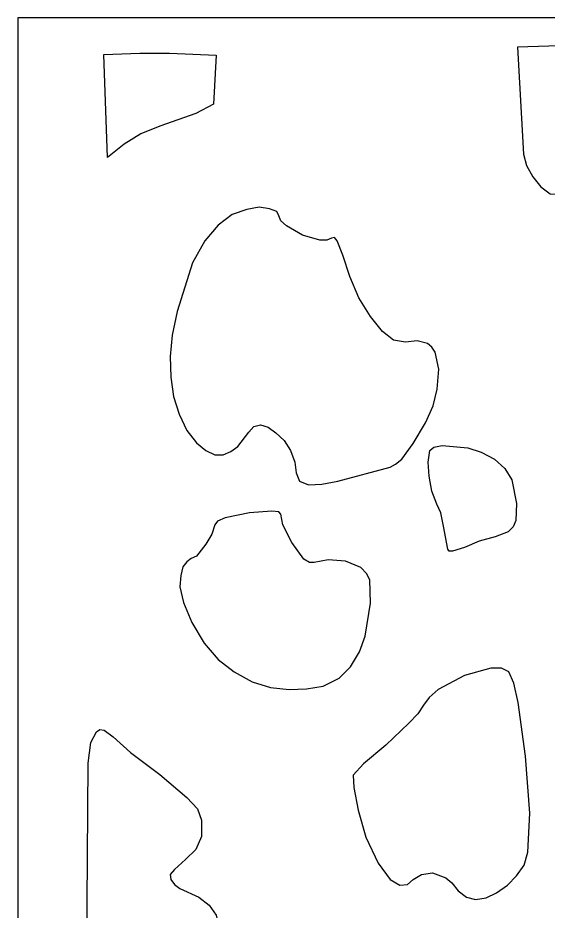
# Model space of a CAD drawing. Header units: centimetres. Extents: x -20.5 to -14.5, y -9 to 9.
# Drawn here: x -20.52 to -18.838, y 6.168 to 9.001 of the extents above; entities that cross this region are included whole.
import ezdxf

# ---------------------------------------------------------------- set-up
doc = ezdxf.new("R2010")
doc.units = ezdxf.units.CM
doc.header["$MEASUREMENT"] = 0
doc.layers.add('layer 1', color=7, linetype='Continuous')

msp = doc.modelspace()

# ---------------------------------------------------------------- linework, layer by layer
at = {"layer": 'layer 1', "color": 250}
for points, knots in [([(-14.52121, -8.99444), (-14.52121, -8.99444), (-20.51992, -8.99536), (-20.51992, -8.99536), (-20.51992, -8.99536), (-20.51992, -8.99536), (-20.51992, 9.00077), (-20.51992, 9.00077), (-20.51992, 9.00077), (-20.51992, 9.00077), (-14.52121, 9.00077), (-14.52121, 9.00077), (-14.52121, 9.00077), (-14.52121, 9.00077), (-14.52121, -8.99444), (-14.52121, -8.99444)], [0, 0, 0, 0, 0.2, 0.2, 0.2, 0.2, 0.4, 0.4, 0.4, 0.4, 0.6, 0.6, 0.6, 0.6, 1, 1, 1, 1]), ([(-18.27307, 8.93568), (-18.27307, 8.93568), (-18.26207, 8.913), (-18.26207, 8.913), (-18.26207, 8.913), (-18.26207, 8.913), (-18.25774, 8.8835), (-18.25774, 8.8835), (-18.25774, 8.8835), (-18.25774, 8.8835), (-18.26207, 8.85197), (-18.26207, 8.85197), (-18.26207, 8.85197), (-18.26207, 8.85197), (-18.27307, 8.82247), (-18.27307, 8.82247), (-18.27307, 8.82247), (-18.27307, 8.82247), (-18.31073, 8.77729), (-18.31073, 8.77729), (-18.31073, 8.77729), (-18.31073, 8.77729), (-18.34605, 8.73654), (-18.34605, 8.73654), (-18.34605, 8.73654), (-18.34605, 8.73654), (-18.36372, 8.69579), (-18.36372, 8.69579), (-18.36372, 8.69579), (-18.36372, 8.69579), (-18.37238, 8.65283), (-18.37238, 8.65283), (-18.37238, 8.65283), (-18.37238, 8.65283), (-18.38804, 8.60987), (-18.38804, 8.60987), (-18.38804, 8.60987), (-18.38804, 8.60987), (-18.40771, 8.56469), (-18.40771, 8.56469), (-18.40771, 8.56469), (-18.40771, 8.56469), (-18.45403, 8.57594), (-18.45403, 8.57594), (-18.45403, 8.57594), (-18.45403, 8.57594), (-18.49169, 8.57594), (-18.49169, 8.57594), (-18.49169, 8.57594), (-18.49169, 8.57594), (-18.52468, 8.55787), (-18.52468, 8.55787), (-18.52468, 8.55787), (-18.52468, 8.55787), (-18.569, 8.52837), (-18.569, 8.52837), (-18.569, 8.52837), (-18.569, 8.52837), (-18.62399, 8.50348), (-18.62399, 8.50348), (-18.62399, 8.50348), (-18.62399, 8.50348), (-18.69031, 8.47859), (-18.69031, 8.47859), (-18.69031, 8.47859), (-18.69031, 8.47859), (-18.74997, 8.45369), (-18.74997, 8.45369), (-18.74997, 8.45369), (-18.74997, 8.45369), (-18.79629, 8.44023), (-18.79629, 8.44023), (-18.79629, 8.44023), (-18.79629, 8.44023), (-18.83161, 8.44245), (-18.83161, 8.44245), (-18.83161, 8.44245), (-18.83161, 8.44245), (-18.86027, 8.46513), (-18.86027, 8.46513), (-18.86027, 8.46513), (-18.86027, 8.46513), (-18.8866, 8.49684), (-18.8866, 8.49684), (-18.8866, 8.49684), (-18.8866, 8.49684), (-18.9066, 8.53298), (-18.9066, 8.53298), (-18.9066, 8.53298), (-18.9066, 8.53298), (-18.91526, 8.56912), (-18.91526, 8.56912), (-18.91526, 8.56912), (-18.91526, 8.56912), (-18.93526, 8.90839), (-18.93526, 8.90839), (-18.93526, 8.90839), (-18.93526, 8.90839), (-18.63532, 8.91743), (-18.63532, 8.91743), (-18.63532, 8.91743), (-18.63532, 8.91743), (-18.27307, 8.93568), (-18.27307, 8.93568)], [0, 0, 0, 0, 0.037037, 0.037037, 0.037037, 0.037037, 0.0740741, 0.0740741, 0.0740741, 0.0740741, 0.1111111, 0.1111111, 0.1111111, 0.1111111, 0.1481481, 0.1481481, 0.1481481, 0.1481481, 0.1851852, 0.1851852, 0.1851852, 0.1851852, 0.2222222, 0.2222222, 0.2222222, 0.2222222, 0.2592593, 0.2592593, 0.2592593, 0.2592593, 0.2962963, 0.2962963, 0.2962963, 0.2962963, 0.3333333, 0.3333333, 0.3333333, 0.3333333, 0.3703704, 0.3703704, 0.3703704, 0.3703704, 0.4074074, 0.4074074, 0.4074074, 0.4074074, 0.4444444, 0.4444444, 0.4444444, 0.4444444, 0.4814815, 0.4814815, 0.4814815, 0.4814815, 0.5185185, 0.5185185, 0.5185185, 0.5185185, 0.5555556, 0.5555556, 0.5555556, 0.5555556, 0.5925926, 0.5925926, 0.5925926, 0.5925926, 0.6296296, 0.6296296, 0.6296296, 0.6296296, 0.6666667, 0.6666667, 0.6666667, 0.6666667, 0.7037037, 0.7037037, 0.7037037, 0.7037037, 0.7407407, 0.7407407, 0.7407407, 0.7407407, 0.7777778, 0.7777778, 0.7777778, 0.7777778, 0.8148148, 0.8148148, 0.8148148, 0.8148148, 0.8518519, 0.8518519, 0.8518519, 0.8518519, 0.8888889, 0.8888889, 0.8888889, 0.8888889, 0.9259259, 0.9259259, 0.9259259, 0.9259259, 1, 1, 1, 1]), ([(-20.24698, 8.88442), (-20.24698, 8.88442), (-20.23531, 8.55787), (-20.23531, 8.55787), (-20.23531, 8.55787), (-20.23531, 8.55787), (-20.18232, 8.60083), (-20.18232, 8.60083), (-20.18232, 8.60083), (-20.18232, 8.60083), (-20.12933, 8.63255), (-20.12933, 8.63255), (-20.12933, 8.63255), (-20.12933, 8.63255), (-20.06968, 8.65744), (-20.06968, 8.65744), (-20.06968, 8.65744), (-20.06968, 8.65744), (-19.95504, 8.69801), (-19.95504, 8.69801), (-19.95504, 8.69801), (-19.95504, 8.69801), (-19.89972, 8.72751), (-19.89972, 8.72751), (-19.89972, 8.72751), (-19.89972, 8.72751), (-19.89072, 8.88295), (-19.89072, 8.88295), (-19.89072, 8.88295), (-19.89072, 8.88295), (-20.03835, 8.88866), (-20.03835, 8.88866), (-20.03835, 8.88866), (-20.03835, 8.88866), (-20.133, 8.88921), (-20.133, 8.88921), (-20.133, 8.88921), (-20.133, 8.88921), (-20.24698, 8.88442), (-20.24698, 8.88442)], [0, 0, 0, 0, 0.0909091, 0.0909091, 0.0909091, 0.0909091, 0.1818182, 0.1818182, 0.1818182, 0.1818182, 0.2727273, 0.2727273, 0.2727273, 0.2727273, 0.3636364, 0.3636364, 0.3636364, 0.3636364, 0.4545455, 0.4545455, 0.4545455, 0.4545455, 0.5454545, 0.5454545, 0.5454545, 0.5454545, 0.6363636, 0.6363636, 0.6363636, 0.6363636, 0.7272727, 0.7272727, 0.7272727, 0.7272727, 0.8181818, 0.8181818, 0.8181818, 0.8181818, 1, 1, 1, 1]), ([(-19.78708, 7.68738), (-19.78708, 7.68738), (-19.8224, 7.64221), (-19.8224, 7.64221), (-19.8224, 7.64221), (-19.8224, 7.64221), (-19.84473, 7.62635), (-19.84473, 7.62635), (-19.84473, 7.62635), (-19.84473, 7.62635), (-19.86872, 7.6151), (-19.86872, 7.6151), (-19.86872, 7.6151), (-19.86872, 7.6151), (-19.89539, 7.6151), (-19.89539, 7.6151), (-19.89539, 7.6151), (-19.89539, 7.6151), (-19.92405, 7.62856), (-19.92405, 7.62856), (-19.92405, 7.62856), (-19.92405, 7.62856), (-19.95271, 7.65346), (-19.95271, 7.65346), (-19.95271, 7.65346), (-19.95271, 7.65346), (-19.9837, 7.69199), (-19.9837, 7.69199), (-19.9837, 7.69199), (-19.9837, 7.69199), (-20.00803, 7.74399), (-20.00803, 7.74399), (-20.00803, 7.74399), (-20.00803, 7.74399), (-20.02569, 7.8006), (-20.02569, 7.8006), (-20.02569, 7.8006), (-20.02569, 7.8006), (-20.03436, 7.86163), (-20.03436, 7.86163), (-20.03436, 7.86163), (-20.03436, 7.86163), (-20.03669, 7.92727), (-20.03669, 7.92727), (-20.03669, 7.92727), (-20.03669, 7.92727), (-20.03002, 7.99512), (-20.03002, 7.99512), (-20.03002, 7.99512), (-20.03002, 7.99512), (-20.01436, 8.0698), (-20.01436, 8.0698), (-20.01436, 8.0698), (-20.01436, 8.0698), (-19.96604, 8.22358), (-19.96604, 8.22358), (-19.96604, 8.22358), (-19.96604, 8.22358), (-19.92638, 8.29365), (-19.92638, 8.29365), (-19.92638, 8.29365), (-19.92638, 8.29365), (-19.88439, 8.34343), (-19.88439, 8.34343), (-19.88439, 8.34343), (-19.88439, 8.34343), (-19.84006, 8.37736), (-19.84006, 8.37736), (-19.84006, 8.37736), (-19.84006, 8.37736), (-19.79374, 8.39322), (-19.79374, 8.39322), (-19.79374, 8.39322), (-19.79374, 8.39322), (-19.75408, 8.40004), (-19.75408, 8.40004), (-19.75408, 8.40004), (-19.75408, 8.40004), (-19.72109, 8.39543), (-19.72109, 8.39543), (-19.72109, 8.39543), (-19.72109, 8.39543), (-19.69876, 8.38639), (-19.69876, 8.38639), (-19.69876, 8.38639), (-19.69876, 8.38639), (-19.69243, 8.37275), (-19.69243, 8.37275), (-19.69243, 8.37275), (-19.69243, 8.37275), (-19.68576, 8.35708), (-19.68576, 8.35708), (-19.68576, 8.35708), (-19.68576, 8.35708), (-19.6681, 8.34122), (-19.6681, 8.34122), (-19.6681, 8.34122), (-19.6681, 8.34122), (-19.61711, 8.31172), (-19.61711, 8.31172), (-19.61711, 8.31172), (-19.61711, 8.31172), (-19.56212, 8.29586), (-19.56212, 8.29586), (-19.56212, 8.29586), (-19.56212, 8.29586), (-19.54013, 8.29586), (-19.54013, 8.29586), (-19.54013, 8.29586), (-19.54013, 8.29586), (-19.52447, 8.30268), (-19.52447, 8.30268), (-19.52447, 8.30268), (-19.52447, 8.30268), (-19.5158, 8.30489), (-19.5158, 8.30489), (-19.5158, 8.30489), (-19.5158, 8.30489), (-19.5068, 8.29365), (-19.5068, 8.29365), (-19.5068, 8.29365), (-19.5068, 8.29365), (-19.48914, 8.24847), (-19.48914, 8.24847), (-19.48914, 8.24847), (-19.48914, 8.24847), (-19.46714, 8.18062), (-19.46714, 8.18062), (-19.46714, 8.18062), (-19.46714, 8.18062), (-19.43848, 8.11276), (-19.43848, 8.11276), (-19.43848, 8.11276), (-19.43848, 8.11276), (-19.40083, 8.05394), (-19.40083, 8.05394), (-19.40083, 8.05394), (-19.40083, 8.05394), (-19.3635, 8.00637), (-19.3635, 8.00637), (-19.3635, 8.00637), (-19.3635, 8.00637), (-19.32817, 7.97927), (-19.32817, 7.97927), (-19.32817, 7.97927), (-19.32817, 7.97927), (-19.29052, 7.97244), (-19.29052, 7.97244), (-19.29052, 7.97244), (-19.29052, 7.97244), (-19.25319, 7.97705), (-19.25319, 7.97705), (-19.25319, 7.97705), (-19.25319, 7.97705), (-19.21986, 7.96784), (-19.21986, 7.96784), (-19.21986, 7.96784), (-19.21986, 7.96784), (-19.20687, 7.95659), (-19.20687, 7.95659), (-19.20687, 7.95659), (-19.20687, 7.95659), (-19.19554, 7.94073), (-19.19554, 7.94073), (-19.19554, 7.94073), (-19.19554, 7.94073), (-19.18454, 7.88652), (-19.18454, 7.88652), (-19.18454, 7.88652), (-19.18454, 7.88652), (-19.1892, 7.82309), (-19.1892, 7.82309), (-19.1892, 7.82309), (-19.1892, 7.82309), (-19.2022, 7.77109), (-19.2022, 7.77109), (-19.2022, 7.77109), (-19.2022, 7.77109), (-19.22653, 7.71689), (-19.22653, 7.71689), (-19.22653, 7.71689), (-19.22653, 7.71689), (-19.26619, 7.65124), (-19.26619, 7.65124), (-19.26619, 7.65124), (-19.26619, 7.65124), (-19.30151, 7.60146), (-19.30151, 7.60146), (-19.30151, 7.60146), (-19.30151, 7.60146), (-19.32151, 7.5856), (-19.32151, 7.5856), (-19.32151, 7.5856), (-19.32151, 7.5856), (-19.33917, 7.57657), (-19.33917, 7.57657), (-19.33917, 7.57657), (-19.33917, 7.57657), (-19.5048, 7.53139), (-19.5048, 7.53139), (-19.5048, 7.53139), (-19.5048, 7.53139), (-19.55546, 7.52236), (-19.55546, 7.52236), (-19.55546, 7.52236), (-19.55546, 7.52236), (-19.59745, 7.51996), (-19.59745, 7.51996), (-19.59745, 7.51996), (-19.59745, 7.51996), (-19.62611, 7.53139), (-19.62611, 7.53139), (-19.62611, 7.53139), (-19.62611, 7.53139), (-19.63711, 7.5585), (-19.63711, 7.5585), (-19.63711, 7.5585), (-19.63711, 7.5585), (-19.64144, 7.59242), (-19.64144, 7.59242), (-19.64144, 7.59242), (-19.64144, 7.59242), (-19.65477, 7.62856), (-19.65477, 7.62856), (-19.65477, 7.62856), (-19.65477, 7.62856), (-19.67477, 7.66028), (-19.67477, 7.66028), (-19.67477, 7.66028), (-19.67477, 7.66028), (-19.70109, 7.68517), (-19.70109, 7.68517), (-19.70109, 7.68517), (-19.70109, 7.68517), (-19.72542, 7.70324), (-19.72542, 7.70324), (-19.72542, 7.70324), (-19.72542, 7.70324), (-19.74975, 7.71006), (-19.74975, 7.71006), (-19.74975, 7.71006), (-19.74975, 7.71006), (-19.77175, 7.70545), (-19.77175, 7.70545), (-19.77175, 7.70545), (-19.77175, 7.70545), (-19.78708, 7.68738), (-19.78708, 7.68738)], [0, 0, 0, 0, 0.015873, 0.015873, 0.015873, 0.015873, 0.031746, 0.031746, 0.031746, 0.031746, 0.047619, 0.047619, 0.047619, 0.047619, 0.0634921, 0.0634921, 0.0634921, 0.0634921, 0.0793651, 0.0793651, 0.0793651, 0.0793651, 0.0952381, 0.0952381, 0.0952381, 0.0952381, 0.1111111, 0.1111111, 0.1111111, 0.1111111, 0.1269841, 0.1269841, 0.1269841, 0.1269841, 0.1428571, 0.1428571, 0.1428571, 0.1428571, 0.1587302, 0.1587302, 0.1587302, 0.1587302, 0.1746032, 0.1746032, 0.1746032, 0.1746032, 0.1904762, 0.1904762, 0.1904762, 0.1904762, 0.2063492, 0.2063492, 0.2063492, 0.2063492, 0.2222222, 0.2222222, 0.2222222, 0.2222222, 0.2380952, 0.2380952, 0.2380952, 0.2380952, 0.2539683, 0.2539683, 0.2539683, 0.2539683, 0.2698413, 0.2698413, 0.2698413, 0.2698413, 0.2857143, 0.2857143, 0.2857143, 0.2857143, 0.3015873, 0.3015873, 0.3015873, 0.3015873, 0.3174603, 0.3174603, 0.3174603, 0.3174603, 0.3333333, 0.3333333, 0.3333333, 0.3333333, 0.3492063, 0.3492063, 0.3492063, 0.3492063, 0.3650794, 0.3650794, 0.3650794, 0.3650794, 0.3809524, 0.3809524, 0.3809524, 0.3809524, 0.3968254, 0.3968254, 0.3968254, 0.3968254, 0.4126984, 0.4126984, 0.4126984, 0.4126984, 0.4285714, 0.4285714, 0.4285714, 0.4285714, 0.4444444, 0.4444444, 0.4444444, 0.4444444, 0.4603175, 0.4603175, 0.4603175, 0.4603175, 0.4761905, 0.4761905, 0.4761905, 0.4761905, 0.4920635, 0.4920635, 0.4920635, 0.4920635, 0.5079365, 0.5079365, 0.5079365, 0.5079365, 0.5238095, 0.5238095, 0.5238095, 0.5238095, 0.5396825, 0.5396825, 0.5396825, 0.5396825, 0.5555556, 0.5555556, 0.5555556, 0.5555556, 0.5714286, 0.5714286, 0.5714286, 0.5714286, 0.5873016, 0.5873016, 0.5873016, 0.5873016, 0.6031746, 0.6031746, 0.6031746, 0.6031746, 0.6190476, 0.6190476, 0.6190476, 0.6190476, 0.6349206, 0.6349206, 0.6349206, 0.6349206, 0.6507937, 0.6507937, 0.6507937, 0.6507937, 0.6666667, 0.6666667, 0.6666667, 0.6666667, 0.6825397, 0.6825397, 0.6825397, 0.6825397, 0.6984127, 0.6984127, 0.6984127, 0.6984127, 0.7142857, 0.7142857, 0.7142857, 0.7142857, 0.7301587, 0.7301587, 0.7301587, 0.7301587, 0.7460317, 0.7460317, 0.7460317, 0.7460317, 0.7619048, 0.7619048, 0.7619048, 0.7619048, 0.7777778, 0.7777778, 0.7777778, 0.7777778, 0.7936508, 0.7936508, 0.7936508, 0.7936508, 0.8095238, 0.8095238, 0.8095238, 0.8095238, 0.8253968, 0.8253968, 0.8253968, 0.8253968, 0.8412698, 0.8412698, 0.8412698, 0.8412698, 0.8571429, 0.8571429, 0.8571429, 0.8571429, 0.8730159, 0.8730159, 0.8730159, 0.8730159, 0.8888889, 0.8888889, 0.8888889, 0.8888889, 0.9047619, 0.9047619, 0.9047619, 0.9047619, 0.9206349, 0.9206349, 0.9206349, 0.9206349, 0.9365079, 0.9365079, 0.9365079, 0.9365079, 0.952381, 0.952381, 0.952381, 0.952381, 0.968254, 0.968254, 0.968254, 0.968254, 1, 1, 1, 1]), ([(-19.15588, 7.3164), (-19.15588, 7.3164), (-19.15155, 7.30958), (-19.15155, 7.30958), (-19.15155, 7.30958), (-19.15155, 7.30958), (-19.14055, 7.30958), (-19.14055, 7.30958), (-19.14055, 7.30958), (-19.14055, 7.30958), (-19.10289, 7.32101), (-19.10289, 7.32101), (-19.10289, 7.32101), (-19.10289, 7.32101), (-19.05657, 7.34129), (-19.05657, 7.34129), (-19.05657, 7.34129), (-19.05657, 7.34129), (-19.00591, 7.35493), (-19.00591, 7.35493), (-19.00591, 7.35493), (-19.00591, 7.35493), (-18.96392, 7.37079), (-18.96392, 7.37079), (-18.96392, 7.37079), (-18.96392, 7.37079), (-18.94859, 7.38665), (-18.94859, 7.38665), (-18.94859, 7.38665), (-18.94859, 7.38665), (-18.93959, 7.40693), (-18.93959, 7.40693), (-18.93959, 7.40693), (-18.93959, 7.40693), (-18.93759, 7.46114), (-18.93759, 7.46114), (-18.93759, 7.46114), (-18.93759, 7.46114), (-18.95292, 7.53582), (-18.95292, 7.53582), (-18.95292, 7.53582), (-18.95292, 7.53582), (-18.97492, 7.57214), (-18.97492, 7.57214), (-18.97492, 7.57214), (-18.97492, 7.57214), (-19.00824, 7.60146), (-19.00824, 7.60146), (-19.00824, 7.60146), (-19.00824, 7.60146), (-19.0499, 7.62414), (-19.0499, 7.62414), (-19.0499, 7.62414), (-19.0499, 7.62414), (-19.09189, 7.6376), (-19.09189, 7.6376), (-19.09189, 7.6376), (-19.09189, 7.6376), (-19.17354, 7.64442), (-19.17354, 7.64442), (-19.17354, 7.64442), (-19.17354, 7.64442), (-19.2002, 7.64), (-19.2002, 7.64), (-19.2002, 7.64), (-19.2002, 7.64), (-19.2132, 7.62856), (-19.2132, 7.62856), (-19.2132, 7.62856), (-19.2132, 7.62856), (-19.21786, 7.59242), (-19.21786, 7.59242), (-19.21786, 7.59242), (-19.21786, 7.59242), (-19.21553, 7.54725), (-19.21553, 7.54725), (-19.21553, 7.54725), (-19.21553, 7.54725), (-19.20687, 7.49968), (-19.20687, 7.49968), (-19.20687, 7.49968), (-19.20687, 7.49968), (-19.1912, 7.45893), (-19.1912, 7.45893), (-19.1912, 7.45893), (-19.1912, 7.45893), (-19.17821, 7.43182), (-19.17821, 7.43182), (-19.17821, 7.43182), (-19.17821, 7.43182), (-19.16921, 7.38886), (-19.16921, 7.38886), (-19.16921, 7.38886), (-19.16921, 7.38886), (-19.15588, 7.3164), (-19.15588, 7.3164)], [0, 0, 0, 0, 0.04, 0.04, 0.04, 0.04, 0.08, 0.08, 0.08, 0.08, 0.12, 0.12, 0.12, 0.12, 0.16, 0.16, 0.16, 0.16, 0.2, 0.2, 0.2, 0.2, 0.24, 0.24, 0.24, 0.24, 0.28, 0.28, 0.28, 0.28, 0.32, 0.32, 0.32, 0.32, 0.36, 0.36, 0.36, 0.36, 0.4, 0.4, 0.4, 0.4, 0.44, 0.44, 0.44, 0.44, 0.48, 0.48, 0.48, 0.48, 0.52, 0.52, 0.52, 0.52, 0.56, 0.56, 0.56, 0.56, 0.6, 0.6, 0.6, 0.6, 0.64, 0.64, 0.64, 0.64, 0.68, 0.68, 0.68, 0.68, 0.72, 0.72, 0.72, 0.72, 0.76, 0.76, 0.76, 0.76, 0.8, 0.8, 0.8, 0.8, 0.84, 0.84, 0.84, 0.84, 0.88, 0.88, 0.88, 0.88, 0.92, 0.92, 0.92, 0.92, 1, 1, 1, 1]), ([(-19.68576, 7.42721), (-19.68576, 7.42721), (-19.6791, 7.39329), (-19.6791, 7.39329), (-19.6791, 7.39329), (-19.6791, 7.39329), (-19.65044, 7.33686), (-19.65044, 7.33686), (-19.65044, 7.33686), (-19.65044, 7.33686), (-19.61278, 7.28468), (-19.61278, 7.28468), (-19.61278, 7.28468), (-19.61278, 7.28468), (-19.59512, 7.27344), (-19.59512, 7.27344), (-19.59512, 7.27344), (-19.59512, 7.27344), (-19.57979, 7.27344), (-19.57979, 7.27344), (-19.57979, 7.27344), (-19.57979, 7.27344), (-19.53546, 7.28247), (-19.53546, 7.28247), (-19.53546, 7.28247), (-19.53546, 7.28247), (-19.48047, 7.27805), (-19.48047, 7.27805), (-19.48047, 7.27805), (-19.48047, 7.27805), (-19.43182, 7.25758), (-19.43182, 7.25758), (-19.43182, 7.25758), (-19.43182, 7.25758), (-19.41416, 7.23951), (-19.41416, 7.23951), (-19.41416, 7.23951), (-19.41416, 7.23951), (-19.40316, 7.21923), (-19.40316, 7.21923), (-19.40316, 7.21923), (-19.40316, 7.21923), (-19.40083, 7.14455), (-19.40083, 7.14455), (-19.40083, 7.14455), (-19.40083, 7.14455), (-19.41849, 7.04056), (-19.41849, 7.04056), (-19.41849, 7.04056), (-19.41849, 7.04056), (-19.43615, 6.99077), (-19.43615, 6.99077), (-19.43615, 6.99077), (-19.43615, 6.99077), (-19.46481, 6.9432), (-19.46481, 6.9432), (-19.46481, 6.9432), (-19.46481, 6.9432), (-19.50014, 6.90706), (-19.50014, 6.90706), (-19.50014, 6.90706), (-19.50014, 6.90706), (-19.55113, 6.88217), (-19.55113, 6.88217), (-19.55113, 6.88217), (-19.55113, 6.88217), (-19.60411, 6.87313), (-19.60411, 6.87313), (-19.60411, 6.87313), (-19.60411, 6.87313), (-19.6591, 6.87074), (-19.6591, 6.87074), (-19.6591, 6.87074), (-19.6591, 6.87074), (-19.71876, 6.87756), (-19.71876, 6.87756), (-19.71876, 6.87756), (-19.71876, 6.87756), (-19.77608, 6.89563), (-19.77608, 6.89563), (-19.77608, 6.89563), (-19.77608, 6.89563), (-19.8334, 6.92734), (-19.8334, 6.92734), (-19.8334, 6.92734), (-19.8334, 6.92734), (-19.88439, 6.96588), (-19.88439, 6.96588), (-19.88439, 6.96588), (-19.88439, 6.96588), (-19.92838, 7.01788), (-19.92838, 7.01788), (-19.92838, 7.01788), (-19.92838, 7.01788), (-19.96804, 7.08352), (-19.96804, 7.08352), (-19.96804, 7.08352), (-19.96804, 7.08352), (-19.9947, 7.14676), (-19.9947, 7.14676), (-19.9947, 7.14676), (-19.9947, 7.14676), (-20.00569, 7.19655), (-20.00569, 7.19655), (-20.00569, 7.19655), (-20.00569, 7.19655), (-20.00336, 7.23269), (-20.00336, 7.23269), (-20.00336, 7.23269), (-20.00336, 7.23269), (-19.9967, 7.25998), (-19.9967, 7.25998), (-19.9967, 7.25998), (-19.9967, 7.25998), (-19.9837, 7.27565), (-19.9837, 7.27565), (-19.9837, 7.27565), (-19.9837, 7.27565), (-19.97037, 7.28708), (-19.97037, 7.28708), (-19.97037, 7.28708), (-19.97037, 7.28708), (-19.95271, 7.2939), (-19.95271, 7.2939), (-19.95271, 7.2939), (-19.95271, 7.2939), (-19.92405, 7.33225), (-19.92405, 7.33225), (-19.92405, 7.33225), (-19.92405, 7.33225), (-19.90405, 7.36397), (-19.90405, 7.36397), (-19.90405, 7.36397), (-19.90405, 7.36397), (-19.89539, 7.39329), (-19.89539, 7.39329), (-19.89539, 7.39329), (-19.89539, 7.39329), (-19.88639, 7.40472), (-19.88639, 7.40472), (-19.88639, 7.40472), (-19.88639, 7.40472), (-19.86206, 7.41597), (-19.86206, 7.41597), (-19.86206, 7.41597), (-19.86206, 7.41597), (-19.78508, 7.43182), (-19.78508, 7.43182), (-19.78508, 7.43182), (-19.78508, 7.43182), (-19.71442, 7.43625), (-19.71442, 7.43625), (-19.71442, 7.43625), (-19.71442, 7.43625), (-19.69243, 7.43404), (-19.69243, 7.43404), (-19.69243, 7.43404), (-19.69243, 7.43404), (-19.68576, 7.42721), (-19.68576, 7.42721)], [0, 0, 0, 0, 0.0243902, 0.0243902, 0.0243902, 0.0243902, 0.0487805, 0.0487805, 0.0487805, 0.0487805, 0.0731707, 0.0731707, 0.0731707, 0.0731707, 0.097561, 0.097561, 0.097561, 0.097561, 0.1219512, 0.1219512, 0.1219512, 0.1219512, 0.1463415, 0.1463415, 0.1463415, 0.1463415, 0.1707317, 0.1707317, 0.1707317, 0.1707317, 0.195122, 0.195122, 0.195122, 0.195122, 0.2195122, 0.2195122, 0.2195122, 0.2195122, 0.2439024, 0.2439024, 0.2439024, 0.2439024, 0.2682927, 0.2682927, 0.2682927, 0.2682927, 0.2926829, 0.2926829, 0.2926829, 0.2926829, 0.3170732, 0.3170732, 0.3170732, 0.3170732, 0.3414634, 0.3414634, 0.3414634, 0.3414634, 0.3658537, 0.3658537, 0.3658537, 0.3658537, 0.3902439, 0.3902439, 0.3902439, 0.3902439, 0.4146341, 0.4146341, 0.4146341, 0.4146341, 0.4390244, 0.4390244, 0.4390244, 0.4390244, 0.4634146, 0.4634146, 0.4634146, 0.4634146, 0.4878049, 0.4878049, 0.4878049, 0.4878049, 0.5121951, 0.5121951, 0.5121951, 0.5121951, 0.5365854, 0.5365854, 0.5365854, 0.5365854, 0.5609756, 0.5609756, 0.5609756, 0.5609756, 0.5853659, 0.5853659, 0.5853659, 0.5853659, 0.6097561, 0.6097561, 0.6097561, 0.6097561, 0.6341463, 0.6341463, 0.6341463, 0.6341463, 0.6585366, 0.6585366, 0.6585366, 0.6585366, 0.6829268, 0.6829268, 0.6829268, 0.6829268, 0.7073171, 0.7073171, 0.7073171, 0.7073171, 0.7317073, 0.7317073, 0.7317073, 0.7317073, 0.7560976, 0.7560976, 0.7560976, 0.7560976, 0.7804878, 0.7804878, 0.7804878, 0.7804878, 0.804878, 0.804878, 0.804878, 0.804878, 0.8292683, 0.8292683, 0.8292683, 0.8292683, 0.8536585, 0.8536585, 0.8536585, 0.8536585, 0.8780488, 0.8780488, 0.8780488, 0.8780488, 0.902439, 0.902439, 0.902439, 0.902439, 0.9268293, 0.9268293, 0.9268293, 0.9268293, 0.9512195, 0.9512195, 0.9512195, 0.9512195, 1, 1, 1, 1]), ([(-19.45615, 6.59932), (-19.45615, 6.59932), (-19.42315, 6.63564), (-19.42315, 6.63564), (-19.42315, 6.63564), (-19.42315, 6.63564), (-19.3525, 6.69428), (-19.3525, 6.69428), (-19.3525, 6.69428), (-19.3525, 6.69428), (-19.27952, 6.76453), (-19.27952, 6.76453), (-19.27952, 6.76453), (-19.27952, 6.76453), (-19.25086, 6.79385), (-19.25086, 6.79385), (-19.25086, 6.79385), (-19.25086, 6.79385), (-19.23319, 6.82114), (-19.23319, 6.82114), (-19.23319, 6.82114), (-19.23319, 6.82114), (-19.21553, 6.84584), (-19.21553, 6.84584), (-19.21553, 6.84584), (-19.21553, 6.84584), (-19.18687, 6.87074), (-19.18687, 6.87074), (-19.18687, 6.87074), (-19.18687, 6.87074), (-19.10289, 6.91609), (-19.10289, 6.91609), (-19.10289, 6.91609), (-19.10289, 6.91609), (-19.01924, 6.93859), (-19.01924, 6.93859), (-19.01924, 6.93859), (-19.01924, 6.93859), (-18.98591, 6.93859), (-18.98591, 6.93859), (-18.98591, 6.93859), (-18.98591, 6.93859), (-18.96192, 6.92734), (-18.96192, 6.92734), (-18.96192, 6.92734), (-18.96192, 6.92734), (-18.94626, 6.8912), (-18.94626, 6.8912), (-18.94626, 6.8912), (-18.94626, 6.8912), (-18.93293, 6.83017), (-18.93293, 6.83017), (-18.93293, 6.83017), (-18.93293, 6.83017), (-18.90893, 6.66035), (-18.90893, 6.66035), (-18.90893, 6.66035), (-18.90893, 6.66035), (-18.8956, 6.47947), (-18.8956, 6.47947), (-18.8956, 6.47947), (-18.8956, 6.47947), (-18.90227, 6.35501), (-18.90227, 6.35501), (-18.90227, 6.35501), (-18.90227, 6.35501), (-18.91326, 6.31426), (-18.91326, 6.31426), (-18.91326, 6.31426), (-18.91326, 6.31426), (-18.93759, 6.28033), (-18.93759, 6.28033), (-18.93759, 6.28033), (-18.93759, 6.28033), (-18.96625, 6.25101), (-18.96625, 6.25101), (-18.96625, 6.25101), (-18.96625, 6.25101), (-19.00158, 6.22612), (-19.00158, 6.22612), (-19.00158, 6.22612), (-19.00158, 6.22612), (-19.03457, 6.21026), (-19.03457, 6.21026), (-19.03457, 6.21026), (-19.03457, 6.21026), (-19.06756, 6.20584), (-19.06756, 6.20584), (-19.06756, 6.20584), (-19.06756, 6.20584), (-19.09622, 6.21248), (-19.09622, 6.21248), (-19.09622, 6.21248), (-19.09622, 6.21248), (-19.12289, 6.23294), (-19.12289, 6.23294), (-19.12289, 6.23294), (-19.12289, 6.23294), (-19.14288, 6.25783), (-19.14288, 6.25783), (-19.14288, 6.25783), (-19.14288, 6.25783), (-19.16254, 6.27369), (-19.16254, 6.27369), (-19.16254, 6.27369), (-19.16254, 6.27369), (-19.20453, 6.28955), (-19.20453, 6.28955), (-19.20453, 6.28955), (-19.20453, 6.28955), (-19.23986, 6.28494), (-19.23986, 6.28494), (-19.23986, 6.28494), (-19.23986, 6.28494), (-19.26619, 6.26908), (-19.26619, 6.26908), (-19.26619, 6.26908), (-19.26619, 6.26908), (-19.28385, 6.25322), (-19.28385, 6.25322), (-19.28385, 6.25322), (-19.28385, 6.25322), (-19.30818, 6.25101), (-19.30818, 6.25101), (-19.30818, 6.25101), (-19.30818, 6.25101), (-19.33917, 6.26908), (-19.33917, 6.26908), (-19.33917, 6.26908), (-19.33917, 6.26908), (-19.37683, 6.32108), (-19.37683, 6.32108), (-19.37683, 6.32108), (-19.37683, 6.32108), (-19.41649, 6.40258), (-19.41649, 6.40258), (-19.41649, 6.40258), (-19.41649, 6.40258), (-19.44082, 6.4885), (-19.44082, 6.4885), (-19.44082, 6.4885), (-19.44082, 6.4885), (-19.45381, 6.56097), (-19.45381, 6.56097), (-19.45381, 6.56097), (-19.45381, 6.56097), (-19.45615, 6.59932), (-19.45615, 6.59932)], [0, 0, 0, 0, 0.0263158, 0.0263158, 0.0263158, 0.0263158, 0.0526316, 0.0526316, 0.0526316, 0.0526316, 0.0789474, 0.0789474, 0.0789474, 0.0789474, 0.1052632, 0.1052632, 0.1052632, 0.1052632, 0.1315789, 0.1315789, 0.1315789, 0.1315789, 0.1578947, 0.1578947, 0.1578947, 0.1578947, 0.1842105, 0.1842105, 0.1842105, 0.1842105, 0.2105263, 0.2105263, 0.2105263, 0.2105263, 0.2368421, 0.2368421, 0.2368421, 0.2368421, 0.2631579, 0.2631579, 0.2631579, 0.2631579, 0.2894737, 0.2894737, 0.2894737, 0.2894737, 0.3157895, 0.3157895, 0.3157895, 0.3157895, 0.3421053, 0.3421053, 0.3421053, 0.3421053, 0.3684211, 0.3684211, 0.3684211, 0.3684211, 0.3947368, 0.3947368, 0.3947368, 0.3947368, 0.4210526, 0.4210526, 0.4210526, 0.4210526, 0.4473684, 0.4473684, 0.4473684, 0.4473684, 0.4736842, 0.4736842, 0.4736842, 0.4736842, 0.5, 0.5, 0.5, 0.5, 0.5263158, 0.5263158, 0.5263158, 0.5263158, 0.5526316, 0.5526316, 0.5526316, 0.5526316, 0.5789474, 0.5789474, 0.5789474, 0.5789474, 0.6052632, 0.6052632, 0.6052632, 0.6052632, 0.6315789, 0.6315789, 0.6315789, 0.6315789, 0.6578947, 0.6578947, 0.6578947, 0.6578947, 0.6842105, 0.6842105, 0.6842105, 0.6842105, 0.7105263, 0.7105263, 0.7105263, 0.7105263, 0.7368421, 0.7368421, 0.7368421, 0.7368421, 0.7631579, 0.7631579, 0.7631579, 0.7631579, 0.7894737, 0.7894737, 0.7894737, 0.7894737, 0.8157895, 0.8157895, 0.8157895, 0.8157895, 0.8421053, 0.8421053, 0.8421053, 0.8421053, 0.8684211, 0.8684211, 0.8684211, 0.8684211, 0.8947368, 0.8947368, 0.8947368, 0.8947368, 0.9210526, 0.9210526, 0.9210526, 0.9210526, 0.9473684, 0.9473684, 0.9473684, 0.9473684, 1, 1, 1, 1]), ([(-20.26597, 5.75557), (-20.26597, 5.75557), (-20.24831, 5.75796), (-20.24831, 5.75796), (-20.24831, 5.75796), (-20.24831, 5.75796), (-20.23065, 5.74653), (-20.23065, 5.74653), (-20.23065, 5.74653), (-20.23065, 5.74653), (-20.21298, 5.74432), (-20.21298, 5.74432), (-20.21298, 5.74432), (-20.21298, 5.74432), (-20.18232, 5.77142), (-20.18232, 5.77142), (-20.18232, 5.77142), (-20.18232, 5.77142), (-20.16233, 5.78728), (-20.16233, 5.78728), (-20.16233, 5.78728), (-20.16233, 5.78728), (-20.14033, 5.80092), (-20.14033, 5.80092), (-20.14033, 5.80092), (-20.14033, 5.80092), (-20.09168, 5.81217), (-20.09168, 5.81217), (-20.09168, 5.81217), (-20.09168, 5.81217), (-20.05202, 5.81899), (-20.05202, 5.81899), (-20.05202, 5.81899), (-20.05202, 5.81899), (-20.03869, 5.82342), (-20.03869, 5.82342), (-20.03869, 5.82342), (-20.03869, 5.82342), (-20.03002, 5.83245), (-20.03002, 5.83245), (-20.03002, 5.83245), (-20.03002, 5.83245), (-20.02336, 5.86196), (-20.02336, 5.86196), (-20.02336, 5.86196), (-20.02336, 5.86196), (-20.02102, 5.8981), (-20.02102, 5.8981), (-20.02102, 5.8981), (-20.02102, 5.8981), (-20.01003, 5.93663), (-20.01003, 5.93663), (-20.01003, 5.93663), (-20.01003, 5.93663), (-19.9967, 5.95692), (-19.9967, 5.95692), (-19.9967, 5.95692), (-19.9967, 5.95692), (-19.97903, 5.97499), (-19.97903, 5.97499), (-19.97903, 5.97499), (-19.97903, 5.97499), (-19.93738, 6.0067), (-19.93738, 6.0067), (-19.93738, 6.0067), (-19.93738, 6.0067), (-19.90638, 6.0338), (-19.90638, 6.0338), (-19.90638, 6.0338), (-19.90638, 6.0338), (-19.88639, 6.06773), (-19.88639, 6.06773), (-19.88639, 6.06773), (-19.88639, 6.06773), (-19.87972, 6.11069), (-19.87972, 6.11069), (-19.87972, 6.11069), (-19.87972, 6.11069), (-19.89105, 6.15605), (-19.89105, 6.15605), (-19.89105, 6.15605), (-19.89105, 6.15605), (-19.91305, 6.18758), (-19.91305, 6.18758), (-19.91305, 6.18758), (-19.91305, 6.18758), (-19.94604, 6.21248), (-19.94604, 6.21248), (-19.94604, 6.21248), (-19.94604, 6.21248), (-20.00569, 6.23976), (-20.00569, 6.23976), (-20.00569, 6.23976), (-20.00569, 6.23976), (-20.02336, 6.25322), (-20.02336, 6.25322), (-20.02336, 6.25322), (-20.02336, 6.25322), (-20.03436, 6.26908), (-20.03436, 6.26908), (-20.03436, 6.26908), (-20.03436, 6.26908), (-20.03669, 6.28494), (-20.03669, 6.28494), (-20.03669, 6.28494), (-20.03669, 6.28494), (-20.02336, 6.3008), (-20.02336, 6.3008), (-20.02336, 6.3008), (-20.02336, 6.3008), (-19.98803, 6.33251), (-19.98803, 6.33251), (-19.98803, 6.33251), (-19.98803, 6.33251), (-19.95504, 6.36404), (-19.95504, 6.36404), (-19.95504, 6.36404), (-19.95504, 6.36404), (-19.93738, 6.40479), (-19.93738, 6.40479), (-19.93738, 6.40479), (-19.93738, 6.40479), (-19.93738, 6.45679), (-19.93738, 6.45679), (-19.93738, 6.45679), (-19.93738, 6.45679), (-19.95037, 6.49311), (-19.95037, 6.49311), (-19.95037, 6.49311), (-19.95037, 6.49311), (-19.9837, 6.52925), (-19.9837, 6.52925), (-19.9837, 6.52925), (-19.9837, 6.52925), (-20.06968, 6.60172), (-20.06968, 6.60172), (-20.06968, 6.60172), (-20.06968, 6.60172), (-20.16233, 6.67178), (-20.16233, 6.67178), (-20.16233, 6.67178), (-20.16233, 6.67178), (-20.21765, 6.72157), (-20.21765, 6.72157), (-20.21765, 6.72157), (-20.21765, 6.72157), (-20.24631, 6.74185), (-20.24631, 6.74185), (-20.24631, 6.74185), (-20.24631, 6.74185), (-20.25964, 6.74406), (-20.25964, 6.74406), (-20.25964, 6.74406), (-20.25964, 6.74406), (-20.27064, 6.73742), (-20.27064, 6.73742), (-20.27064, 6.73742), (-20.27064, 6.73742), (-20.2883, 6.7035), (-20.2883, 6.7035), (-20.2883, 6.7035), (-20.2883, 6.7035), (-20.29697, 6.63785), (-20.29697, 6.63785), (-20.29697, 6.63785), (-20.29697, 6.63785), (-20.3013, 6.04524), (-20.3013, 6.04524), (-20.3013, 6.04524), (-20.3013, 6.04524), (-20.30596, 5.71721), (-20.30596, 5.71721), (-20.30596, 5.71721), (-20.30596, 5.71721), (-20.29697, 5.72625), (-20.29697, 5.72625), (-20.29697, 5.72625), (-20.29697, 5.72625), (-20.26597, 5.75557), (-20.26597, 5.75557)], [0, 0, 0, 0, 0.0217391, 0.0217391, 0.0217391, 0.0217391, 0.0434783, 0.0434783, 0.0434783, 0.0434783, 0.0652174, 0.0652174, 0.0652174, 0.0652174, 0.0869565, 0.0869565, 0.0869565, 0.0869565, 0.1086957, 0.1086957, 0.1086957, 0.1086957, 0.1304348, 0.1304348, 0.1304348, 0.1304348, 0.1521739, 0.1521739, 0.1521739, 0.1521739, 0.173913, 0.173913, 0.173913, 0.173913, 0.1956522, 0.1956522, 0.1956522, 0.1956522, 0.2173913, 0.2173913, 0.2173913, 0.2173913, 0.2391304, 0.2391304, 0.2391304, 0.2391304, 0.2608696, 0.2608696, 0.2608696, 0.2608696, 0.2826087, 0.2826087, 0.2826087, 0.2826087, 0.3043478, 0.3043478, 0.3043478, 0.3043478, 0.326087, 0.326087, 0.326087, 0.326087, 0.3478261, 0.3478261, 0.3478261, 0.3478261, 0.3695652, 0.3695652, 0.3695652, 0.3695652, 0.3913043, 0.3913043, 0.3913043, 0.3913043, 0.4130435, 0.4130435, 0.4130435, 0.4130435, 0.4347826, 0.4347826, 0.4347826, 0.4347826, 0.4565217, 0.4565217, 0.4565217, 0.4565217, 0.4782609, 0.4782609, 0.4782609, 0.4782609, 0.5, 0.5, 0.5, 0.5, 0.5217391, 0.5217391, 0.5217391, 0.5217391, 0.5434783, 0.5434783, 0.5434783, 0.5434783, 0.5652174, 0.5652174, 0.5652174, 0.5652174, 0.5869565, 0.5869565, 0.5869565, 0.5869565, 0.6086957, 0.6086957, 0.6086957, 0.6086957, 0.6304348, 0.6304348, 0.6304348, 0.6304348, 0.6521739, 0.6521739, 0.6521739, 0.6521739, 0.673913, 0.673913, 0.673913, 0.673913, 0.6956522, 0.6956522, 0.6956522, 0.6956522, 0.7173913, 0.7173913, 0.7173913, 0.7173913, 0.7391304, 0.7391304, 0.7391304, 0.7391304, 0.7608696, 0.7608696, 0.7608696, 0.7608696, 0.7826087, 0.7826087, 0.7826087, 0.7826087, 0.8043478, 0.8043478, 0.8043478, 0.8043478, 0.826087, 0.826087, 0.826087, 0.826087, 0.8478261, 0.8478261, 0.8478261, 0.8478261, 0.8695652, 0.8695652, 0.8695652, 0.8695652, 0.8913043, 0.8913043, 0.8913043, 0.8913043, 0.9130435, 0.9130435, 0.9130435, 0.9130435, 0.9347826, 0.9347826, 0.9347826, 0.9347826, 0.9565217, 0.9565217, 0.9565217, 0.9565217, 1, 1, 1, 1])]:
    msp.add_open_spline(points, degree=3, knots=knots, dxfattribs=at)

doc.saveas('drawing.dxf')
